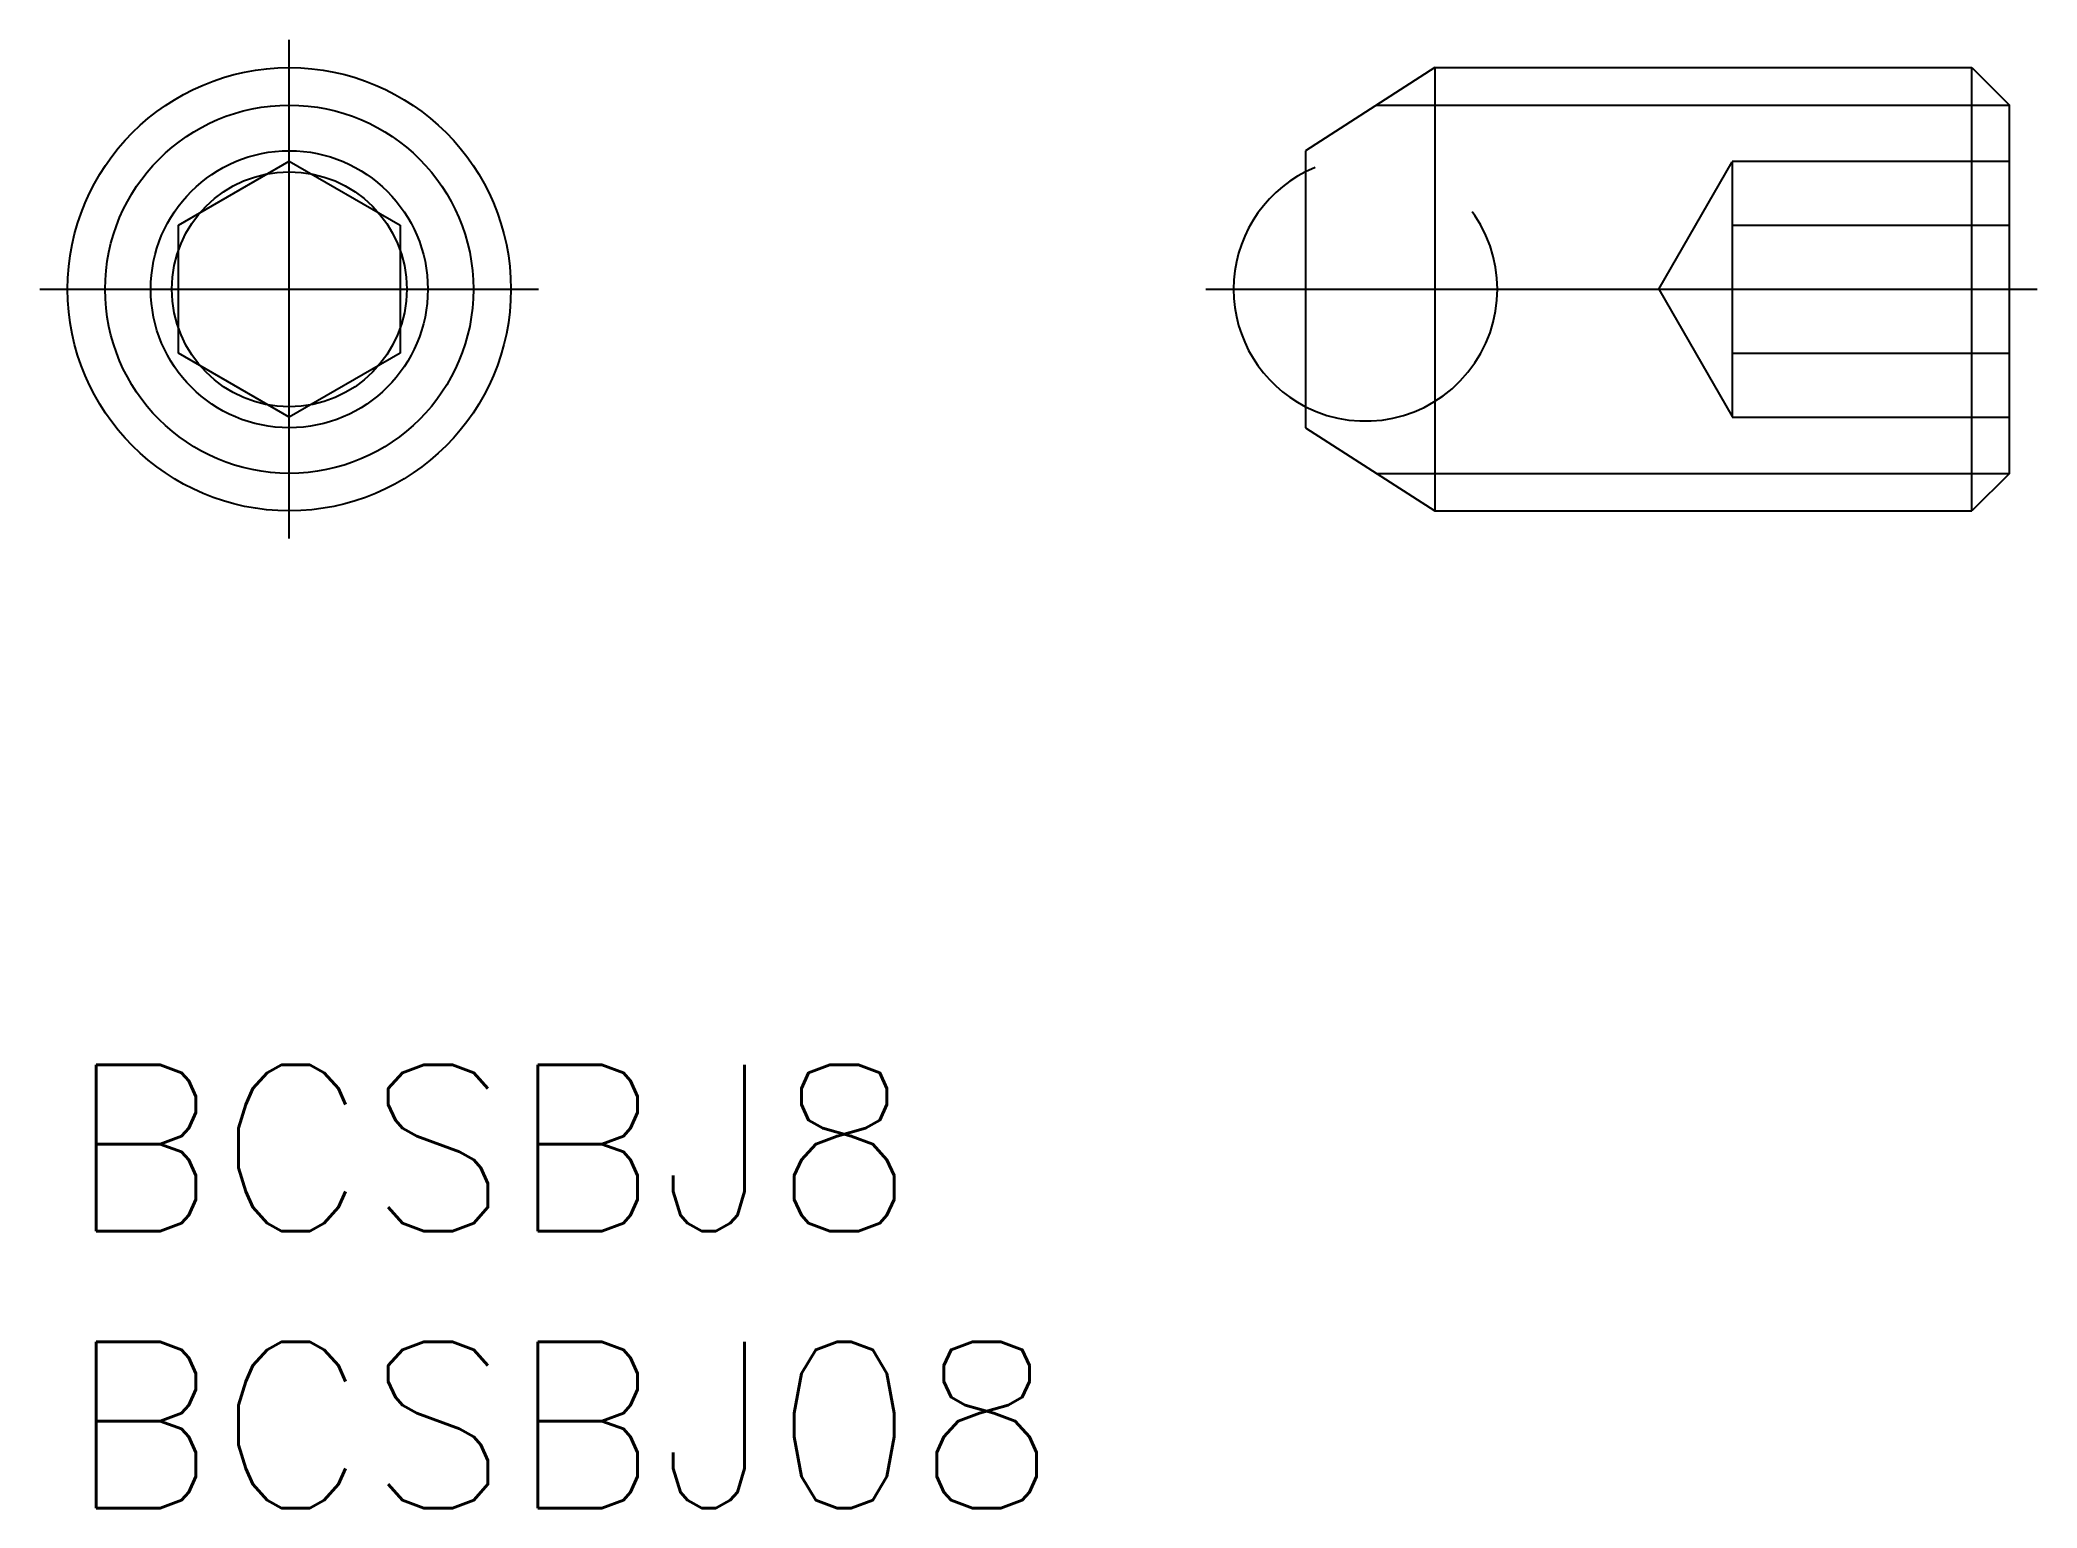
# Model space of a CAD drawing. Extents: x -0.5 to 35.5, y -8 to 18.5.
import ezdxf

# ---------------------------------------------------------------- set-up
doc = ezdxf.new("R2010")
doc.units = 0
doc.header["$LTSCALE"] = 0.5
doc.linetypes.add('CENTER', pattern=[50.8, 31.75, -6.35, 6.35, -6.35])
doc.linetypes.add('DASHED', pattern=[19.05, 12.7, -6.35])
for name, color, linetype in [('MSM_CENTER', 1, 'CENTER'), ('MSM_CONTINUOUS', 7, 'CONTINUOUS'), ('MSM_DASHED', 4, 'DASHED'), ('MSM_NARROW', 5, 'CONTINUOUS'), ('MSM_PART_NUMBER', 7, 'CONTINUOUS')]:
    doc.layers.add(name, color=color, linetype=linetype)
doc.styles.get("Standard").update_dxf_attribs({"font": 'txt.shx', "height": 1.5, "bigfont": 'bigfont.shx'})

# ---------------------------------------------------------------- blocks, each defined once
blk = doc.blocks.new('*U13')
at = {"layer": 'MSM_PART_NUMBER'}
blk.add_text('BCSBJ8', height=3, dxfattribs=at).set_placement((0, -3))
blk = doc.blocks.new('*U14')
at = {"layer": 'MSM_PART_NUMBER'}
blk.add_text('BCSBJ08', height=3, dxfattribs=at).set_placement((0, -8))

msp = doc.modelspace()

# ---------------------------------------------------------------- linework, layer by layer
at = {"layer": 'MSM_CENTER'}
for p, q in [((4, 9.5), (4, 18.5)), ((-0.5, 14), (8.5, 14)), ((20.541, 14), (35.542, 14))]:
    msp.add_line(p, q, dxfattribs=at)
at = {"layer": 'MSM_CONTINUOUS'}
for p, q in [((24.675, 18), (22.341, 16.5)), ((24.675, 18), (24.675, 10)), ((24.675, 18), (34.365, 18)), ((34.365, 10), (34.365, 18)), ((34.365, 18), (35.042, 17.323)), ((35.042, 10.677), (35.042, 17.323)), ((22.341, 16.5), (22.341, 11.5)), ((22.341, 11.5), (24.675, 10)), ((35.042, 10.677), (34.365, 10)), ((24.675, 10), (34.365, 10))]:
    msp.add_line(p, q, dxfattribs=at)
for radius in [4, 2.5, 2.121]:
    msp.add_circle((4, 14), radius, dxfattribs=at)
msp.add_arc((23.422, 14), 2.38, 116.9866, 243.0134, dxfattribs=at)
at = {"layer": 'MSM_DASHED'}
for p, q in [((2, 15.155), (4, 16.309)), ((4, 16.309), (6, 15.155)), ((28.714, 14), (30.042, 16.3)), ((30.042, 16.309), (35.042, 16.309)), ((30.042, 16.3), (30.042, 11.691)), ((2, 12.845), (2, 15.155)), ((6, 15.155), (6, 12.845)), ((30.042, 15.155), (35.042, 15.155)), ((28.714, 14), (30.042, 11.7)), ((4, 11.691), (2, 12.845)), ((6, 12.845), (4, 11.691)), ((30.042, 12.845), (35.042, 12.845)), ((30.042, 11.691), (35.042, 11.691))]:
    msp.add_line(p, q, dxfattribs=at)
msp.add_arc((23.422, 14), 2.38, 243.0134, 116.9866, dxfattribs=at)
at = {"layer": 'MSM_NARROW'}
for p, q in [((23.622, 17.323), (35.042, 17.323)), ((23.622, 10.677), (35.042, 10.677))]:
    msp.add_line(p, q, dxfattribs=at)
msp.add_circle((4, 14), 3.323, dxfattribs=at)

# ---------------------------------------------------------------- block references
at = {"layer": 'MSM_CONTINUOUS'}
for name in ['*U13', '*U14']:
    msp.add_blockref(name, (0, 0), dxfattribs=at)

doc.saveas('drawing.dxf')
